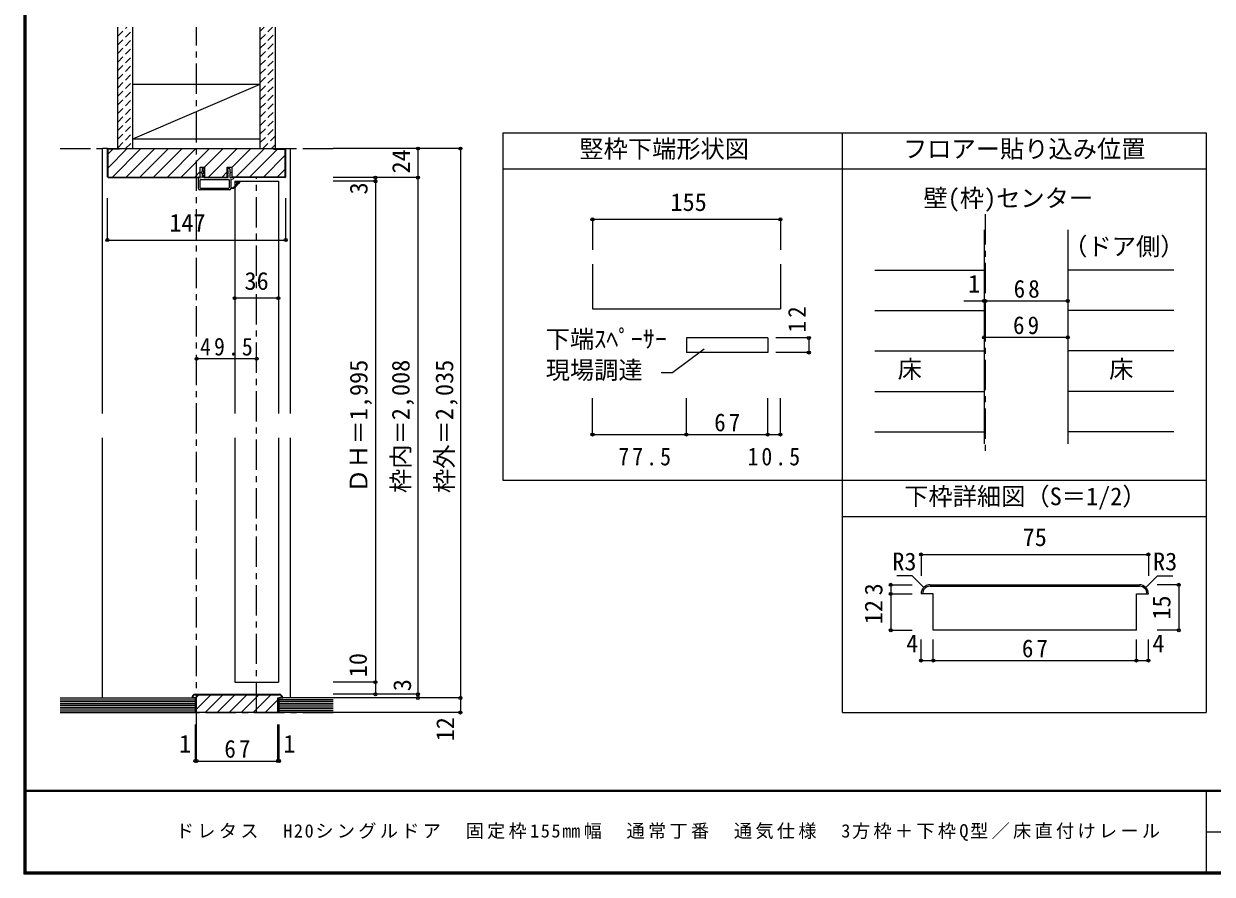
# Model space of a CAD drawing. Units: millimetres at full size, sheet at 1:5, with parts at other scales. Extents: x -973 to 977, y -718 to 696.
# Drawn here: x -973 to 7, y -701 to 0 of the extents above; entities that cross this region are included whole.
import ezdxf
from ezdxf.enums import TextEntityAlignment as Align

# ---------------------------------------------------------------- set-up
doc = ezdxf.new("R2010")
doc.units = ezdxf.units.MM
doc.header["$LTSCALE"] = 5
doc.header["$PDMODE"] = 32
doc.header["$PDSIZE"] = 2.5
doc.linetypes.add('CHAIN1', pattern=[8, 5, -1, 1, -1])
doc.linetypes.add('DASHED1', pattern=[1.8, 1.2, -0.6])
for name, color, linetype in [('0-0_補助線', 7, 'Continuous'), ('0-1_通り芯', 4, 'CHAIN1'), ('0-3_仕上げ', 7, 'Continuous'), ('0-4_枠', 3, 'Continuous'), ('0-6_扉', 6, 'Continuous'), ('0-A_文字', 3, 'Continuous'), ('0-B_寸法', 7, 'Continuous'), ('0-C_ハッチ', 4, 'DASHED1'), ('1-4_枠', 3, 'Continuous'), ('1-B_寸法', 7, 'Continuous'), ('F-1_枠', 6, 'Continuous'), ('F-A_文字', 7, 'Continuous')]:
    doc.layers.add(name, color=color, linetype=linetype)
doc.styles.add('ＭＳ ゴシック', font='')
doc.styles.get('ＭＳ ゴシック').set_extended_font_data('MS Gothic')

# ---------------------------------------------------------------- blocks, each defined once
blk = doc.blocks.new('2')
at = {"layer": '0-0_補助線'}
for p, q in [((-9.846, -9.622), (-9.846, 15.078)), ((-8.846, 16.078), (0.354, 16.078)), ((-8.846, 15.878), (0.637, 15.878)), ((-8.446, 14.378), (-8.446, -8.922)), ((-8.146, 14.678), (-1.546, 14.678)), ((-1.246, 14.378), (-1.246, -8.922)), ((0.154, 11.653), (2.154, 11.653)), ((0.154, 11.653), (0.154, -8.497)), ((2.154, 10.953), (2.154, 11.653)), ((3.154, 11.653), (2.512, 10.83)), ((3.154, 11.653), (6.154, 11.653)), ((4.154, 13.753), (4.154, 13.053)), ((5.154, 13.053), (4.512, 13.876)), ((7.154, 13.053), (5.154, 13.053)), ((6.154, 10.953), (6.154, 11.653)), ((7.558, 12.258), (6.516, 10.835)), ((-1.546, -9.222), (-8.146, -9.222)), ((0.154, -8.497), (2.154, -8.497)), ((2.154, -7.797), (2.154, -8.497)), ((3.154, -8.497), (2.512, -7.674)), ((3.154, -8.497), (6.154, -8.497)), ((6.154, -7.797), (6.154, -8.497)), ((7.558, -9.101), (6.516, -7.679)), ((-1.48, -10.622), (-8.846, -10.622)), ((-1.189, -10.85), (-0.732, -12.694)), ((0.354, -12.922), (-0.441, -12.922)), ((4.154, -9.897), (0.154, -9.897)), ((0.154, -9.897), (0.154, -10.622)), ((0.154, -10.622), (0.645, -12.548)), ((4.154, -10.597), (4.154, -9.897)), ((5.154, -9.897), (4.512, -10.72)), ((7.154, -9.897), (5.154, -9.897))]:
    blk.add_line(p, q, dxfattribs=at)
for points in [[(-9.646, 15.078), (-9.646, -9.622), (-9.846, -9.622)], [(4.154, 13.053), (0.154, 13.053), (0.649, 15.723)]]:
    blk.add_lwpolyline(points, dxfattribs=at)
for centre, radius, start, end in [((-8.846, 15.078), 1, 90, 180), ((-8.846, 15.078), 0.8, 90, 180), ((-8.146, 14.378), 0.3, 90, 180), ((-1.546, 14.378), 0.3, 0, 90), ((0.354, 15.778), 0.3, 349.49875, 90), ((2.354, 10.953), 0.2, 180, 322.03043), ((4.354, 13.753), 0.2, 37.96957, 180), ((6.354, 10.953), 0.2, 180, 323.78053), ((7.154, 12.553), 0.5, 323.78053, 90), ((-8.846, -9.622), 1, 180, 270), ((-8.146, -8.922), 0.3, 180, 270), ((-1.546, -8.922), 0.3, 270, 0), ((2.354, -7.797), 0.2, 37.96957, 180), ((6.354, -7.797), 0.2, 36.21947, 180), ((7.154, -9.397), 0.5, 270, 36.21947), ((-2.846, -10.72), 6, 179.06153, 259.29815), ((-2.846, -10.72), 5.3, 178.93757, 259.29815), ((-3.896, -16.272), 0.35, 259.29815, 79.29815), ((-1.48, -10.922), 0.3, 13.9282, 90), ((-0.441, -12.622), 0.3, 193.9282, 270), ((0.354, -12.622), 0.3, 270, 14.29438), ((4.354, -10.597), 0.2, 180, 322.03043)]:
    blk.add_arc(centre, radius, start, end, dxfattribs=at)
blk.add_point((-3.896, -16.622), dxfattribs=at)

msp = doc.modelspace()

# ---------------------------------------------------------------- linework, layer by layer
at = {"layer": '0-0_補助線', "color": 4}
for p, q in [((-504.38, -160.894), (-504.38, -185.894)), ((-349.38, -160.894), (-504.38, -160.894)), ((-349.38, -160.894), (-349.38, -185.894)), ((-325.99, -258.695), (-353.072, -258.695)), ((-325.99, -258.695), (-325.99, -270.695)), ((-325.99, -270.695), (-353.072, -270.695)), ((-504.38, -338.343), (-504.38, -308.335)), ((-426.88, -338.343), (-426.88, -308.335)), ((-359.88, -338.343), (-359.88, -308.335)), ((-349.38, -338.343), (-349.38, -308.335)), ((-504.38, -338.343), (-426.88, -338.343)), ((-426.88, -338.343), (-359.88, -338.343)), ((-359.88, -338.343), (-349.38, -338.343))]:
    msp.add_line(p, q, dxfattribs=at)
at = {"layer": '0-0_補助線', "color": 3}
for p, q in [((-504.38, -197.826), (-504.38, -234.786)), ((-349.38, -197.826), (-349.38, -234.786)), ((-504.38, -234.786), (-349.38, -234.786))]:
    msp.add_line(p, q, dxfattribs=at)
at = {"layer": '0-0_補助線'}
for p, q in [((-426.88, -258.695), (-426.88, -270.695)), ((-359.88, -258.695), (-426.88, -258.695)), ((-359.88, -258.695), (-359.88, -270.695)), ((-412.226, -267.9), (-438.025, -287.249)), ((-359.88, -270.695), (-426.88, -270.695)), ((-447.87, -287.249), (-438.025, -287.249))]:
    msp.add_line(p, q, dxfattribs=at)
for p in [(-504.38, -160.894), (-349.38, -160.894), (-325.99, -258.695), (-325.99, -270.695), (-504.38, -338.343), (-426.88, -338.343), (-359.88, -338.343), (-349.38, -338.343)]:
    msp.add_point(p, dxfattribs=at)
at = {"layer": '0-1_通り芯'}
for p, q in [((-830.833, -577.5), (-830.833, -2.5)), ((-943.333, -102.5), (-718.333, -102.5)), ((-781.333, -567.5), (-781.333, -126.5)), ((-180.472, -156.725), (-180.472, -355.75)), ((-943.333, -567.5), (-715.976, -567.5))]:
    msp.add_line(p, q, dxfattribs=at)
at = {"layer": '0-3_仕上げ', "color": 2}
for p, q in [((-895.833, -102.5), (-895.833, -2.5)), ((-883.333, -102.5), (-883.333, -2.5)), ((-778.333, -102.5), (-778.333, -2.5)), ((-765.833, -102.5), (-765.833, -2.5)), ((-943.333, -555.5), (-831.833, -555.5)), ((-831.833, -567.5), (-831.833, -555.5)), ((-762.833, -567.5), (-762.833, -555.5)), ((-718.333, -555.5), (-762.833, -555.5)), ((-943.333, -567.5), (-831.833, -567.5)), ((-718.333, -567.5), (-762.833, -567.5))]:
    msp.add_line(p, q, dxfattribs=at)
at = {"layer": '0-3_仕上げ'}
for p, q in [((-883.333, -94.5), (-778.333, -49.5)), ((-943.333, -557), (-831.833, -557)), ((-943.333, -558.5), (-831.833, -558.5)), ((-718.333, -557), (-762.833, -557)), ((-718.333, -558.5), (-762.833, -558.5)), ((-943.333, -560), (-831.833, -560)), ((-943.333, -561.5), (-831.833, -561.5)), ((-943.333, -563), (-831.833, -563)), ((-943.333, -564.5), (-831.833, -564.5)), ((-943.333, -566), (-831.833, -566)), ((-718.333, -560), (-762.833, -560)), ((-718.333, -561.5), (-762.833, -561.5)), ((-718.333, -563), (-762.833, -563)), ((-718.333, -564.5), (-762.833, -564.5)), ((-718.333, -566), (-762.833, -566))]:
    msp.add_line(p, q, dxfattribs=at)
at = {"layer": '0-3_仕上げ', "color": 3}
for p, q in [((-883.333, -49.5), (-778.333, -49.5)), ((-883.333, -94.5), (-778.333, -94.5))]:
    msp.add_line(p, q, dxfattribs=at)
at = {"layer": '0-3_仕上げ', "color": 4}
for p, q in [((-271.447, -202.801), (-181.472, -202.801)), ((-25.016, -202.801), (-112.472, -202.801)), ((-271.447, -236.103), (-181.472, -236.103)), ((-25.016, -236.103), (-112.472, -236.103)), ((-271.447, -269.404), (-181.472, -269.404)), ((-25.016, -269.404), (-112.472, -269.404)), ((-271.447, -302.706), (-181.472, -302.706)), ((-25.016, -302.706), (-112.472, -302.706)), ((-271.447, -336.007), (-181.472, -336.007)), ((-25.016, -336.007), (-112.472, -336.007))]:
    msp.add_line(p, q, dxfattribs=at)
at = {"layer": '0-4_枠', "color": 4}
for p, q in [((-904.333, -102.5), (-908.333, -102.5)), ((-908.333, -321), (-908.333, -102.5)), ((-757.333, -102.5), (-753.333, -102.5)), ((-753.333, -321), (-753.333, -102.5)), ((-908.333, -555.5), (-908.333, -341)), ((-753.333, -555.5), (-753.333, -341))]:
    msp.add_line(p, q, dxfattribs=at)
at = {"layer": '0-4_枠'}
for p, q in [((-904.333, -102.5), (-757.333, -102.5)), ((-903.833, -125.586), (-903.833, -103)), ((-894.333, -103), (-903.833, -103)), ((-894.333, -102.5), (-894.333, -103)), ((-767.333, -103), (-767.333, -102.5)), ((-767.333, -103), (-757.833, -103)), ((-757.833, -125.586), (-757.833, -103)), ((-903.419, -126), (-903.833, -125.586)), ((-903.626, -126.5), (-827.833, -126.5)), ((-903.419, -126), (-827.833, -126)), ((-827.833, -118), (-824.133, -118)), ((-827.833, -126.5), (-827.833, -118)), ((-824.133, -126.5), (-824.133, -118)), ((-824.133, -126), (-805.533, -126)), ((-824.133, -126.5), (-805.533, -126.5)), ((-805.533, -126.5), (-805.533, -118)), ((-758.248, -126), (-801.833, -126)), ((-758.04, -126.5), (-801.833, -126.5)), ((-758.248, -126), (-757.833, -125.586)), ((-181.472, -169.5), (-181.472, -346.007)), ((-112.472, -169.5), (-112.472, -346.007)), ((-830.833, -555.5), (-834.833, -555.5)), ((-831.833, -552.5), (-762.833, -552.5)), ((-831.833, -553), (-762.833, -553)), ((-830.833, -567.5), (-830.833, -555.5)), ((-763.833, -567.5), (-830.833, -567.5))]:
    msp.add_line(p, q, dxfattribs=at)
for points in [[(-903.626, -126.5), (-904.333, -125.793), (-904.333, -102.5)], [(-758.04, -126.5), (-757.333, -125.793), (-757.333, -102.5)], [(-805.533, -118), (-801.833, -118), (-801.833, -126.5)], [(-763.833, -567.5), (-763.833, -555.5), (-759.833, -555.5)]]:
    msp.add_lwpolyline(points, dxfattribs=at)
for centre, radius, start, end in [((-831.833, -555.5), 3, 90, 180), ((-831.833, -555.5), 2.5, 90, 180), ((-762.833, -555.5), 3, 0, 90), ((-762.833, -555.5), 2.5, 0, 90)]:
    msp.add_arc(centre, radius, start, end, dxfattribs=at)
at = {"layer": '0-6_扉'}
for p, q in [((-799.333, -129.5), (-763.333, -129.5)), ((-799.333, -129.5), (-799.333, -321)), ((-763.333, -129.5), (-763.333, -321)), ((-799.333, -341), (-799.333, -542.5)), ((-763.333, -341), (-763.333, -542.5)), ((-799.333, -542.5), (-763.333, -542.5))]:
    msp.add_line(p, q, dxfattribs=at)
at = {"layer": '0-A_文字'}
for p, q in [((-578.347, -89.5), (-578.347, -376.007)), ((-578.347, -89.5), (-298.347, -89.5)), ((-298.347, -89.5), (1.653, -89.5)), ((-298.347, -376.007), (-298.347, -89.5)), ((1.653, -89.5), (1.653, -567.5)), ((-298.347, -119.5), (-578.347, -119.5)), ((1.653, -119.5), (-298.347, -119.5)), ((-298.347, -567.5), (-298.347, -376.007)), ((-298.347, -406.007), (1.653, -406.007)), ((-298.347, -567.5), (1.653, -567.5))]:
    msp.add_line(p, q, dxfattribs=at)
msp.add_lwpolyline([(-578.347, -376.007), (-298.347, -376.007), (1.653, -376.007)], dxfattribs=at)
at = {"layer": '0-B_寸法', "color": 4}
for p, q in [((-613.333, -102.5), (-718.333, -102.5)), ((-648.333, -102.5), (-648.333, -555.5)), ((-613.333, -102.5), (-613.333, -567.5)), ((-648.333, -126.5), (-718.333, -126.5)), ((-683.333, -126.5), (-683.333, -552.5)), ((-683.333, -129.5), (-718.333, -129.5)), ((-904.333, -177.922), (-904.333, -143.4)), ((-757.333, -177.922), (-757.333, -143.4)), ((-904.333, -177.922), (-757.333, -177.922)), ((-763.333, -225.882), (-799.333, -225.882)), ((-198.055, -228.19), (-180.472, -228.19)), ((-181.472, -228.19), (-181.472, -258.19)), ((-180.472, -228.19), (-180.472, -258.19)), ((-180.472, -228.19), (-112.472, -228.19)), ((-112.472, -258.19), (-181.472, -258.19)), ((-781.333, -275.882), (-830.833, -275.882)), ((-683.333, -542.5), (-718.333, -542.5)), ((-648.333, -552.5), (-718.333, -552.5)), ((-613.333, -555.5), (-718.333, -555.5)), ((-613.333, -567.5), (-718.333, -567.5)), ((-831.833, -607.5), (-831.833, -577.5)), ((-830.833, -607.5), (-830.833, -577.5)), ((-763.833, -607.5), (-763.833, -577.5)), ((-762.833, -607.5), (-762.833, -577.5)), ((-831.833, -607.5), (-830.833, -607.5)), ((-830.833, -607.5), (-763.833, -607.5)), ((-763.833, -607.5), (-762.833, -607.5))]:
    msp.add_line(p, q, dxfattribs=at)
at = {"layer": '0-B_寸法'}
for p in [(-648.333, -102.5), (-613.333, -102.5), (-683.333, -126.5), (-648.333, -126.5), (-683.333, -129.5), (-904.333, -177.922), (-757.333, -177.922), (-799.333, -225.882), (-763.333, -225.882), (-181.472, -228.19), (-180.472, -228.19), (-112.472, -228.19), (-181.472, -258.19), (-112.472, -258.19), (-830.833, -275.882), (-781.333, -275.882), (-683.333, -542.5), (-683.333, -552.5), (-648.333, -552.5), (-648.333, -555.5), (-613.333, -555.5), (-613.333, -567.5), (-831.833, -607.5), (-830.833, -607.5), (-763.833, -607.5), (-762.833, -607.5)]:
    msp.add_point(p, dxfattribs=at)
at = {"layer": '0-C_ハッチ'}
for p, q in [((-895.833, -2.898), (-895.436, -2.5)), ((-895.833, -9.969), (-888.364, -2.5)), ((-895.833, -17.04), (-883.333, -4.54)), ((-778.333, -12.677), (-768.156, -2.5)), ((-778.333, -5.606), (-775.227, -2.5)), ((-778.333, -19.748), (-765.833, -7.248)), ((-895.833, -24.111), (-883.333, -11.611)), ((-895.833, -31.182), (-883.333, -18.682)), ((-778.333, -26.819), (-765.833, -14.319)), ((-895.833, -38.253), (-883.333, -25.753)), ((-778.333, -33.89), (-765.833, -21.39)), ((-778.333, -40.961), (-765.833, -28.461)), ((-895.833, -45.324), (-883.333, -32.824)), ((-778.333, -48.032), (-765.833, -35.532)), ((-895.833, -52.395), (-883.333, -39.895)), ((-895.833, -59.466), (-883.333, -46.966)), ((-778.333, -55.103), (-765.833, -42.603)), ((-895.833, -66.537), (-883.333, -54.037)), ((-778.333, -62.174), (-765.833, -49.674)), ((-778.333, -69.246), (-765.833, -56.746)), ((-895.833, -73.608), (-883.333, -61.108)), ((-895.833, -80.679), (-883.333, -68.179)), ((-778.333, -76.317), (-765.833, -63.817)), ((-895.833, -87.751), (-883.333, -75.251)), ((-778.333, -83.388), (-765.833, -70.888)), ((-778.333, -90.459), (-765.833, -77.959)), ((-895.833, -94.822), (-883.333, -82.322)), ((-778.333, -97.53), (-765.833, -85.03)), ((-895.833, -101.893), (-883.333, -89.393)), ((-889.37, -102.5), (-883.333, -96.464)), ((-776.232, -102.5), (-765.833, -92.101)), ((-769.161, -102.5), (-765.833, -99.172))]:
    msp.add_line(p, q, dxfattribs=at)
at = {"layer": '0-C_ハッチ', "linetype": 'Continuous'}
for p, q in [((-903.833, -118.306), (-888.027, -102.5)), ((-903.833, -106.992), (-899.841, -103)), ((-900.214, -126), (-876.714, -102.5)), ((-888.9, -126), (-865.4, -102.5)), ((-877.586, -126), (-854.086, -102.5)), ((-866.272, -126), (-842.772, -102.5)), ((-854.959, -126), (-831.459, -102.5)), ((-843.645, -126), (-820.145, -102.5)), ((-824.331, -118), (-808.831, -102.5)), ((-821.018, -126), (-797.517, -102.5)), ((-801.833, -118.13), (-786.204, -102.5)), ((-798.39, -126), (-774.89, -102.5)), ((-787.076, -126), (-764.076, -103)), ((-775.763, -126), (-757.833, -108.071)), ((-832.331, -126), (-827.833, -121.502)), ((-809.704, -126), (-805.533, -121.83)), ((-764.449, -126), (-757.833, -119.385)), ((-831.569, -555.5), (-829.069, -553)), ((-830.833, -564.664), (-819.169, -553)), ((-823.77, -567.5), (-809.27, -553)), ((-813.87, -567.5), (-799.37, -553)), ((-803.971, -567.5), (-789.471, -553)), ((-794.071, -567.5), (-779.571, -553)), ((-784.172, -567.5), (-769.672, -553)), ((-774.272, -567.5), (-763.833, -557.061))]:
    msp.add_line(p, q, dxfattribs=at)
at = {"layer": '1-4_枠'}
for p, q in [((-223.415, -469.688), (-233.415, -469.688)), ((-225.915, -462.188), (-53.415, -462.188)), ((-225.915, -463.438), (-53.414, -463.438)), ((-223.415, -499.688), (-223.415, -469.688)), ((-55.915, -469.688), (-45.915, -469.688)), ((-55.915, -499.688), (-55.915, -469.688)), ((-55.915, -499.688), (-223.415, -499.688))]:
    msp.add_line(p, q, dxfattribs=at)
for centre, radius, start, end in [((-225.915, -469.688), 7.5, 90, 180), ((-225.915, -469.688), 6.25, 90, 180), ((-53.415, -469.688), 7.5, 0, 90), ((-53.415, -469.688), 6.25, 0, 90)]:
    msp.add_arc(centre, radius, start, end, dxfattribs=at)
at = {"layer": '1-B_寸法', "color": 4}
for p, q in [((-233.415, -437.188), (-233.415, -454.688)), ((-233.415, -437.188), (-45.915, -437.188)), ((-45.915, -437.188), (-45.915, -454.688)), ((-240.915, -454.688), (-253.415, -454.688)), ((-231.218, -464.385), (-240.915, -454.688)), ((-48.111, -464.385), (-38.414, -454.688)), ((-38.415, -454.688), (-25.915, -454.688)), ((-258.415, -462.188), (-240.915, -462.188)), ((-258.415, -469.688), (-240.915, -469.688)), ((-20.915, -462.188), (-38.628, -462.188)), ((-20.915, -462.188), (-20.915, -499.688)), ((-20.915, -499.688), (-38.628, -499.688)), ((-233.415, -524.688), (-233.415, -507.188)), ((-223.415, -524.688), (-223.415, -507.188)), ((-55.915, -524.688), (-55.915, -507.188)), ((-45.915, -524.688), (-45.915, -507.188)), ((-233.415, -524.688), (-45.915, -524.688))]:
    msp.add_line(p, q, dxfattribs=at)
msp.add_lwpolyline([(-258.415, -462.188), (-258.415, -499.688), (-240.915, -499.688)], dxfattribs=at)
at = {"layer": '1-B_寸法'}
for p in [(-233.415, -437.188), (-45.915, -437.188), (-258.415, -462.188), (-258.415, -469.688), (-20.915, -462.188), (-258.415, -499.688), (-20.915, -499.688), (-233.415, -524.688), (-223.415, -524.688), (-55.915, -524.688), (-45.915, -524.688)]:
    msp.add_point(p, dxfattribs=at)
at = {"layer": 'F-1_枠'}
for p, q in [((-973.347, 695.833), (-973.347, -700.833)), ((-972.514, 695.833), (-972.514, -700.833)), ((-971.68, 695.833), (-971.68, -700.833)), ((976.653, -631.667), (-973.347, -631.667)), ((976.653, -632.5), (-973.347, -632.5)), ((1.653, -632.5), (1.653, -699.167)), ((1.653, -665.833), (974.986, -665.834)), ((976.653, -699.167), (-973.347, -699.167)), ((976.653, -700), (-973.347, -700)), ((976.653, -700.833), (-973.347, -700.833))]:
    msp.add_line(p, q, dxfattribs=at)

# ---------------------------------------------------------------- block references
at = {"layer": '0-0_補助線', "rotation": 90}
msp.add_blockref('2', (-813.255, -126.654), dxfattribs=at)

# ---------------------------------------------------------------- texts
at = {"layer": '0-0_補助線', "style": 'ＭＳ ゴシック'}
for s, p in [('155', (-440.064, -158.394)), ('下端ｽﾍﾟｰｻｰ', (-542.962, -271.298)), ('現場調達', (-542.962, -296.893))]:
    msp.add_text(s, height=14.66, dxfattribs=at).set_placement(p, align=Align.BOTTOM_LEFT)
at = {"layer": '0-0_補助線', "insert": (-328.49, -254.122), "char_height": 14.66, "attachment_point": 7, "rotation": 90, "style": 'ＭＳ ゴシック'}
msp.add_mtext('\\T1.27;\\W0.95;12', dxfattribs=at)
at = {"layer": '0-0_補助線', "char_height": 14.66, "attachment_point": 7, "style": 'ＭＳ ゴシック'}
for s, insert in [('\\T1.27;\\W0.95;67', (-404.005, -335.843)), ('\\T1.28;\\W0.9;77.5', (-483.078, -363.969)), ('\\T1.28;\\W0.9;10.5', (-376.606, -363.969))]:
    msp.add_mtext(s, dxfattribs=dict(at, insert=insert))
at = {"layer": '0-A_文字', "color": 7, "style": 'ＭＳ ゴシック'}
for s, p in [('竪枠下端形状図', (-515.222, -114.5)), ('フロアー貼り込み位置', (-248.347, -114.5)), ('壁(枠)センター', (-231.447, -155.091)), ('（ドア側）', (-116.217, -194.895)), ('床', (-252.697, -296.055)), ('床', (-78.355, -296.055)), ('下枠詳細図（S＝1/2）', (-247.356, -401.007))]:
    msp.add_text(s, height=14.66, dxfattribs=at).set_placement(p, align=Align.BOTTOM_LEFT)
at = {"layer": '0-B_寸法', "style": 'ＭＳ ゴシック'}
for s, p in [('24', (-650.55, -123.071)), ('3', (-685.496, -140.385)), ('ＤＨ＝1,995', (-685.513, -386.5)), ('枠内＝2,008', (-650.833, -386.5)), ('枠外＝2,035', (-614.819, -386.5)), ('10', (-686.042, -538.4)), ('3', (-649.618, -549.938)), ('12', (-614.158, -591.264))]:
    msp.add_text(s, height=14.66, rotation=90, dxfattribs=at).set_placement(p, align=Align.BOTTOM_LEFT)
for s, p in [('147', (-853.333, -175.422)), ('36', (-791.333, -223.382)), ('1', (-194.729, -225.69)), ('1', (-845.333, -605)), ('1', (-759.333, -605))]:
    msp.add_text(s, height=14.66, dxfattribs=at).set_placement(p, align=Align.BOTTOM_LEFT)
at = {"layer": '0-B_寸法', "char_height": 14.66, "attachment_point": 7, "style": 'ＭＳ ゴシック'}
for s, insert in [('\\T1.27;\\W0.95;68', (-157.097, -225.69)), ('\\T1.27;\\W0.95;69', (-157.597, -255.69)), ('\\T1.28;\\W0.9;49.5', (-827.958, -273.382)), ('\\T1.27;\\W0.95;67', (-807.958, -605))]:
    msp.add_mtext(s, dxfattribs=dict(at, insert=insert))
at = {"layer": '1-B_寸法', "style": 'ＭＳ ゴシック'}
for s, p in [('75', (-149.665, -434.688)), ('R3', (-257.165, -454.688)), ('R3', (-42.165, -454.688)), ('4', (-245.702, -522.188)), ('4', (-42.727, -522.188))]:
    msp.add_text(s, height=14.66, dxfattribs=at).set_placement(p, align=Align.BOTTOM_LEFT)
for s, p in [('3', (-260.915, -470.938)), ('12', (-260.915, -494.688)), ('15', (-23.415, -490.938))]:
    msp.add_text(s, height=14.66, rotation=90, dxfattribs=at).set_placement(p, align=Align.BOTTOM_LEFT)
at = {"layer": '1-B_寸法', "insert": (-150.29, -522.188), "char_height": 14.66, "attachment_point": 7, "style": 'ＭＳ ゴシック'}
msp.add_mtext('\\T1.27;\\W0.95;67', dxfattribs=at)
at = {"layer": 'F-A_文字', "insert": (-847.938, -673.333), "char_height": 11, "attachment_point": 7, "style": 'ＭＳ ゴシック'}
msp.add_mtext('\\T1.18;ドレタス\u3000H20シングルドア\u3000固定枠155㎜幅\u3000通常丁番\u3000通気仕様\u30003方枠＋下枠Q型／床直付けレール', dxfattribs=at)

doc.saveas('drawing.dxf')
